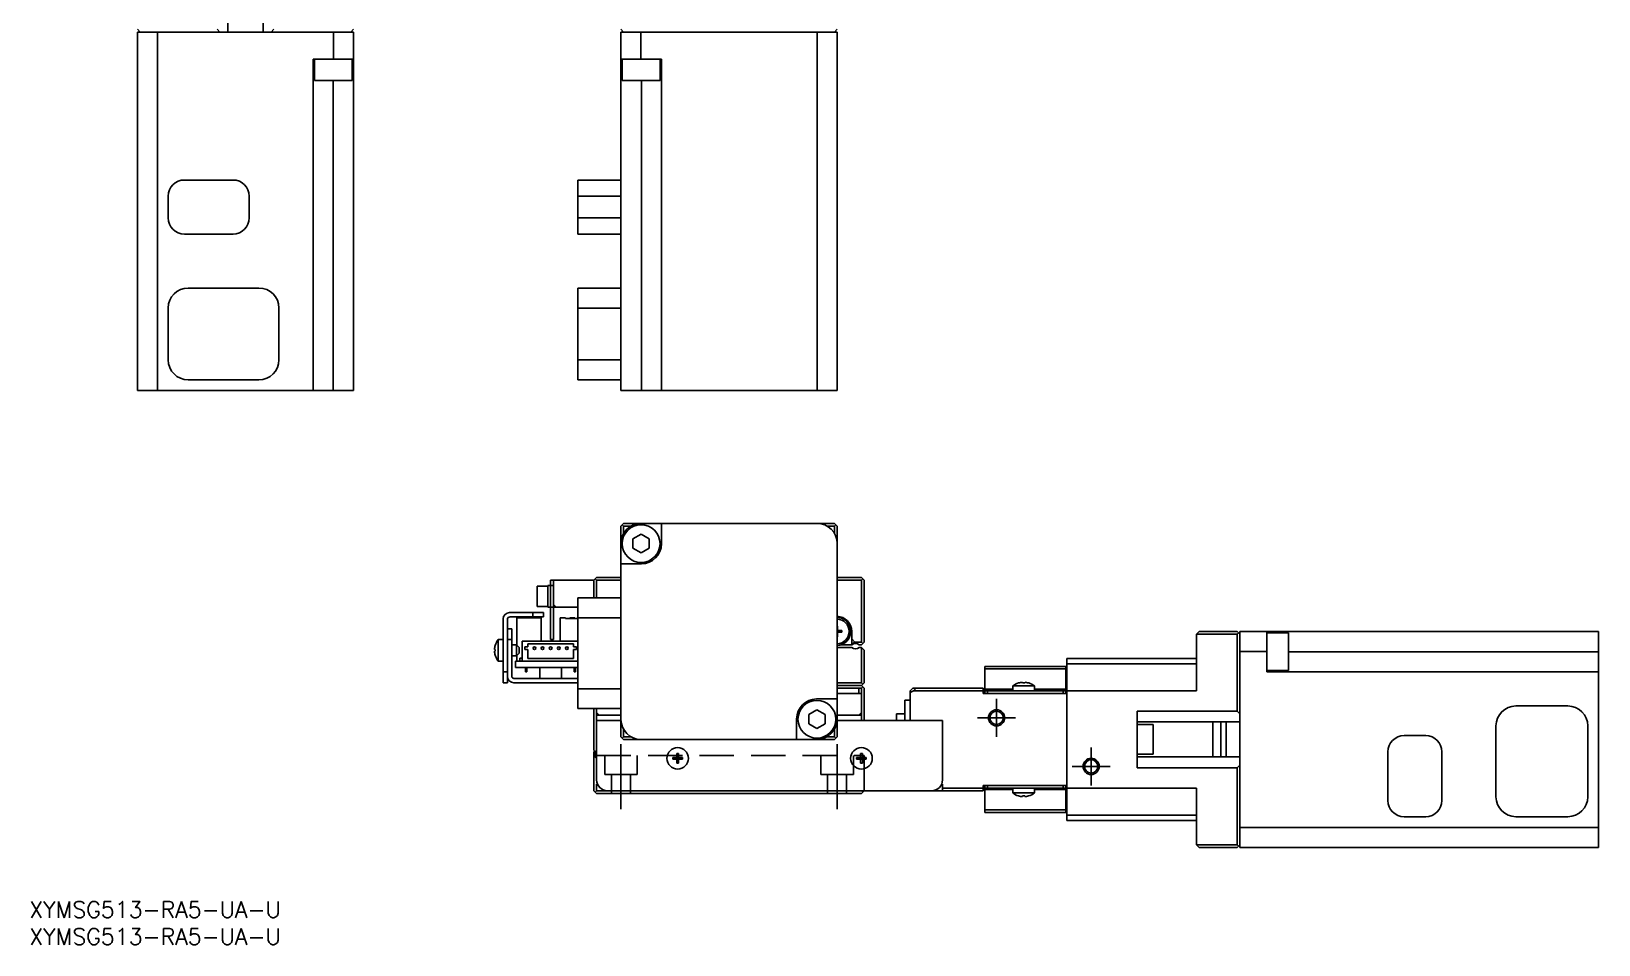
# Model space of a CAD drawing. Extents: x 0 to 616, y -8 to 372.
# Drawn here: x 0.4 to 290.4, y -8 to 161.1 of the extents above; entities that cross this region are included whole.
import ezdxf

# ---------------------------------------------------------------- set-up
doc = ezdxf.new("R2010")
doc.units = 0
doc.header["$LTSCALE"] = 0.5
doc.linetypes.add('CENTER', pattern=[50.8, 31.75, -6.35, 6.35, -6.35])
doc.linetypes.add('DASHED', pattern=[19.05, 12.7, -6.35])
for name, color, linetype in [('MSM_CENTER', 1, 'CENTER'), ('MSM_CONTINUOUS', 7, 'CONTINUOUS'), ('MSM_DASHED', 4, 'DASHED'), ('MSM_NARROW', 5, 'CONTINUOUS'), ('MSM_PART_NUMBER', 7, 'CONTINUOUS')]:
    doc.layers.add(name, color=color, linetype=linetype)
doc.styles.get("Standard").update_dxf_attribs({"font": 'txt.shx', "height": 1, "bigfont": 'bigfont.shx'})

# ---------------------------------------------------------------- blocks, each defined once
blk = doc.blocks.new('*U2')
at = {"layer": 'MSM_PART_NUMBER'}
blk.add_text('XYMSG513-RA5-UA-U', height=3, dxfattribs=at).set_placement((0, -3))
blk = doc.blocks.new('*U3')
at = {"layer": 'MSM_PART_NUMBER'}
blk.add_text('XYMSG513-RA5-UA-U', height=3, dxfattribs=at).set_placement((0, -8))

msp = doc.modelspace()

# ---------------------------------------------------------------- linework, layer by layer
at = {"layer": 'MSM_CENTER'}
for p, q in [((178.97, 37.5), (178.97, 30.5)), ((175.47, 34), (182.47, 34)), ((109.47, 29.12), (109.47, 17.08)), ((149.47, 17.08), (149.47, 29.12)), ((196.47, 28.5), (196.47, 21.5)), ((192.97, 25), (199.97, 25))]:
    msp.add_line(p, q, dxfattribs=at)
at = {"layer": 'MSM_CONTINUOUS'}
for p, q in [((36.75, 179.98), (36.75, 160.98)), ((43.25, 160.98), (43.25, 179.98)), ((20, 161.48), (20.5, 160.98)), ((20, 94.58), (20, 160.98)), ((20, 160.98), (60, 160.98)), ((23.7, 160.98), (23.7, 94.58)), ((34.75, 161.48), (35.25, 160.98)), ((44.75, 160.98), (45.25, 161.48)), ((56.3, 155.98), (56.3, 160.98)), ((60, 161.48), (59.5, 160.98)), ((60, 94.58), (60, 160.98)), ((109.47, 161.48), (109.97, 160.98)), ((109.47, 160.98), (149.47, 160.98)), ((109.47, 94.58), (109.47, 160.98)), ((113.17, 160.98), (113.17, 155.98)), ((145.77, 94.58), (145.77, 160.98)), ((148.97, 160.98), (149.47, 161.48)), ((149.47, 160.98), (149.47, 94.58)), ((60, 155.98), (52.51, 155.98)), ((52.51, 94.58), (52.51, 155.98)), ((52.76, 155.98), (52.76, 151.98)), ((59.76, 151.98), (59.76, 155.98)), ((109.47, 155.98), (116.96, 155.98)), ((109.7, 155.98), (109.7, 151.98)), ((116.7, 151.98), (116.7, 155.98)), ((116.96, 94.58), (116.96, 155.98)), ((52.76, 151.98), (59.76, 151.98)), ((56.21, 151.98), (56.21, 94.58)), ((109.7, 151.98), (116.7, 151.98)), ((113.26, 94.58), (113.26, 151.98)), ((37.7, 133.58), (28.7, 133.58)), ((101.47, 123.58), (101.47, 133.58)), ((101.47, 133.58), (109.47, 133.58)), ((25.7, 130.58), (25.7, 126.58)), ((40.7, 126.58), (40.7, 130.58)), ((109.47, 130.58), (101.47, 130.58)), ((101.47, 126.58), (109.47, 126.58)), ((28.7, 123.58), (37.7, 123.58)), ((109.47, 123.58), (101.47, 123.58)), ((29.4, 113.58), (42.5, 113.58)), ((101.47, 96.58), (101.47, 113.58)), ((101.47, 113.58), (109.47, 113.58)), ((25.7, 100.28), (25.7, 109.88)), ((46.2, 109.88), (46.2, 100.28)), ((109.47, 109.88), (101.47, 109.88)), ((101.47, 100.28), (109.47, 100.28)), ((42.5, 96.58), (29.4, 96.58)), ((109.47, 96.58), (101.47, 96.58)), ((60, 94.58), (20, 94.58)), ((109.47, 94.58), (149.47, 94.58)), ((109.47, 69.5), (109.97, 70)), ((109.72, 69.75), (109.97, 69.5)), ((109.97, 70), (148.97, 70)), ((116.96, 66.21), (116.96, 70)), ((148.97, 70), (149.47, 69.5)), ((148.97, 69.5), (149.22, 69.75)), ((109.47, 30.5), (109.47, 69.5)), ((109.97, 69.5), (109.97, 68.16)), ((111.31, 69.5), (109.97, 69.5)), ((111.7, 67.13), (113.2, 68)), ((111.7, 65.4), (111.7, 67.13)), ((113.2, 68), (114.7, 67.13)), ((114.7, 67.13), (114.7, 65.4)), ((148.97, 69.5), (147.63, 69.5)), ((148.97, 68.16), (148.97, 69.5)), ((149.47, 69.5), (149.47, 30.5)), ((113.2, 64.53), (111.7, 65.4)), ((114.7, 65.4), (113.2, 64.53)), ((109.47, 62.51), (113.26, 62.51)), ((93.97, 58.4), (93.97, 54.6)), ((95.97, 58.4), (93.97, 58.4)), ((95.97, 54.5), (95.97, 58.5)), ((96.97, 58.5), (95.97, 58.5)), ((96.47, 58.5), (96.47, 59.5)), ((96.47, 59.5), (104.47, 59.5)), ((96.47, 58.5), (96.47, 48.5)), ((96.97, 48.5), (96.97, 59.5)), ((104.97, 60), (104.47, 59.5)), ((104.47, 56.2), (104.47, 59.5)), ((104.97, 59.5), (104.72, 59.75)), ((104.97, 60), (109.47, 60)), ((109.47, 59.5), (104.97, 59.5)), ((104.97, 59.5), (104.97, 56.2)), ((149.47, 60), (153.97, 60)), ((153.97, 59.5), (149.47, 59.5)), ((153.97, 60), (154.47, 59.5)), ((154.22, 59.75), (153.97, 59.5)), ((153.97, 48), (153.97, 59.5)), ((154.47, 59.5), (154.47, 48)), ((101.47, 35.7), (101.47, 56.2)), ((101.47, 56.2), (109.47, 56.2)), ((87.67, 40.5), (87.67, 52.3)), ((88.47, 52.2), (88.47, 40.5)), ((88.87, 53.5), (95.17, 53.5)), ((95.17, 52.7), (88.97, 52.7)), ((90.22, 47.45), (90.22, 52.5)), ((90.22, 52.5), (94.72, 52.5)), ((93.17, 52.7), (93.17, 53.5)), ((93.97, 54.6), (95.97, 54.6)), ((94.72, 52.5), (94.72, 48.2)), ((95.17, 53.5), (95.17, 52.7)), ((95.97, 54.5), (101.47, 54.5)), ((97.47, 54.5), (96.97, 55)), ((98.22, 48.2), (98.22, 52.5)), ((98.22, 52.5), (99.22, 52.5)), ((99.22, 52.5), (99.22, 52.4)), ((101.47, 52.4), (99.22, 52.4)), ((100.02, 52.4), (100.02, 52.5)), ((100.92, 52.5), (100.02, 52.5)), ((100.39, 52.4), (100.39, 52.5)), ((100.54, 52.4), (100.54, 52.5)), ((100.92, 52.4), (100.92, 52.5)), ((109.47, 52.5), (101.47, 52.5)), ((88.47, 50.5), (89.27, 50.5)), ((89.27, 41.7), (89.27, 50.5)), ((149.47, 51), (149.51, 51)), ((149.51, 50.47), (149.47, 50.46)), ((149.51, 49.53), (149.47, 49.54)), ((149.51, 50.2), (149.51, 51)), ((149.51, 49), (149.51, 49.8)), ((150.37, 50.14), (149.57, 50.14)), ((150.37, 49.86), (149.57, 49.86)), ((149.84, 49.86), (149.84, 50.14)), ((150.37, 49.86), (150.37, 50.14)), ((152.17, 47.5), (152.17, 50)), ((216.47, 50), (215.97, 49.5)), ((223.47, 49.5), (215.97, 49.5)), ((215.97, 39), (215.97, 49.5)), ((216.47, 50), (223.47, 50)), ((223.97, 49.5), (223.47, 50)), ((223.47, 49.5), (223.72, 49.75)), ((223.47, 35.25), (223.47, 49.5)), ((223.97, 10), (223.97, 50)), ((223.97, 50), (290.37, 50)), ((228.97, 50), (228.97, 42.51)), ((232.97, 49.76), (228.97, 49.76)), ((232.97, 42.76), (232.97, 49.76)), ((290.37, 50), (290.37, 10)), ((86.08, 46.68), (86.2, 46.68)), ((86.19, 47.39), (86.2, 47.39)), ((86.2, 46.68), (86.2, 46.32)), ((86.77, 44.5), (86.77, 48.5)), ((87.67, 48.5), (86.77, 48.5)), ((89.27, 48.5), (88.47, 48.5)), ((90.17, 47.5), (89.27, 47.5)), ((90.17, 45.5), (90.17, 47.5)), ((90.37, 47.3), (90.17, 47.5)), ((90.67, 47), (90.37, 47.3)), ((90.67, 47), (90.67, 46)), ((91.22, 48.2), (91.22, 44.5)), ((91.22, 48.2), (101.47, 48.2)), ((91.72, 46.65), (91.72, 47.15)), ((91.72, 47.15), (92.22, 47.15)), ((92.22, 46.65), (91.72, 46.65)), ((92.22, 47.15), (92.22, 47.7)), ((92.22, 47.7), (100.72, 47.7)), ((92.22, 45), (92.22, 46.65)), ((96.97, 48.5), (96.47, 48.5)), ((100.72, 47.7), (100.72, 47.15)), ((100.72, 47.15), (101.22, 47.15)), ((100.72, 46.65), (100.72, 45)), ((101.22, 46.65), (100.72, 46.65)), ((101.22, 47.15), (101.22, 46.65)), ((149.47, 49), (149.51, 49)), ((149.47, 47), (152.21, 47)), ((150.08, 47.5), (152.21, 47.5)), ((152.77, 48), (152.17, 48.6)), ((152.17, 47.58), (152.77, 48)), ((152.77, 48), (153.97, 48)), ((153.97, 47.5), (153.53, 47.5)), ((153.53, 47), (153.97, 47)), ((153.97, 48), (154.22, 47.75)), ((154.47, 48), (153.97, 47.5)), ((153.97, 40.5), (153.97, 47)), ((153.97, 47), (154.47, 46.5)), ((154.47, 46.5), (154.47, 40.5)), ((86.2, 46.32), (86.08, 46.32)), ((86.2, 45.61), (86.19, 45.61)), ((86.77, 44.5), (87.67, 44.5)), ((89.27, 45.5), (90.17, 45.5)), ((89.97, 43.3), (89.97, 44.5)), ((101.47, 44.5), (89.97, 44.5)), ((90.17, 45.5), (90.37, 45.7)), ((90.22, 44.5), (90.22, 45.55)), ((90.37, 45.7), (90.67, 46)), ((90.76, 44.5), (90.76, 45.05)), ((90.76, 45.05), (91.22, 45.05)), ((100.72, 45), (92.22, 45)), ((176.77, 38.5), (176.77, 43.5)), ((176.77, 43.5), (191.77, 43.5)), ((191.77, 43.5), (191.77, 38.5)), ((191.97, 45), (215.97, 45)), ((191.97, 15), (191.97, 45)), ((191.97, 44), (215.97, 44)), ((228.97, 46.3), (223.97, 46.3)), ((232.97, 46.21), (290.37, 46.21)), ((87.67, 42.5), (88.47, 42.5)), ((101.47, 41.3), (89.67, 41.3)), ((101.47, 43.3), (89.97, 43.3)), ((91.84, 43.3), (91.84, 42.5)), ((91.84, 42.5), (92.09, 42.5)), ((92.09, 43.3), (92.09, 42.5)), ((94.47, 43.3), (94.47, 41.3)), ((98.47, 41.3), (98.47, 43.3)), ((100.84, 43.3), (100.84, 42.5)), ((100.84, 42.5), (101.09, 42.5)), ((101.09, 43.3), (101.09, 42.5)), ((191.77, 43.06), (176.77, 43.06)), ((228.97, 42.76), (232.97, 42.76)), ((290.37, 42.51), (228.97, 42.51)), ((88.47, 40.5), (87.67, 40.5)), ((89.67, 40.5), (101.47, 40.5)), ((101.47, 39.4), (109.47, 39.4)), ((149.47, 40.5), (153.97, 40.5)), ((153.97, 40), (149.47, 40)), ((149.47, 39.5), (153.97, 39.5)), ((153.97, 38.5), (149.47, 38.5)), ((153.47, 38.5), (153.47, 39.5)), ((153.97, 40.5), (154.22, 40.25)), ((154.47, 40.5), (153.97, 40)), ((154.47, 39.5), (153.97, 40)), ((154.22, 39.75), (153.97, 39.5)), ((153.97, 33.5), (153.97, 39.5)), ((154.47, 39.5), (154.47, 33.5)), ((162.97, 39), (163.47, 39.5)), ((162.97, 39), (162.97, 33.5)), ((163.58, 39), (162.97, 38.69)), ((163.47, 39.5), (176.47, 39.5)), ((164.08, 39.5), (163.58, 39)), ((176.47, 39), (163.58, 39)), ((176.47, 39.5), (176.47, 38.5)), ((176.47, 38.5), (191.97, 38.5)), ((176.77, 39.29), (181.97, 39.29)), ((176.77, 39), (191.77, 39)), ((177.27, 39), (177.27, 38.5)), ((185.97, 39.9), (181.97, 39.9)), ((181.97, 39.9), (181.97, 39)), ((183.04, 40.46), (183.02, 40.46)), ((183.77, 40.46), (183.77, 40.59)), ((184.17, 40.46), (183.77, 40.46)), ((184.17, 40.59), (184.17, 40.46)), ((184.92, 40.46), (184.9, 40.46)), ((185.97, 39), (185.97, 39.9)), ((185.97, 39.29), (191.77, 39.29)), ((191.27, 38.5), (191.27, 39)), ((191.97, 39), (215.97, 39)), ((109.47, 35.7), (101.47, 35.7)), ((104.47, 28), (104.47, 35.7)), ((104.97, 22.5), (104.97, 35.7)), ((105.47, 34.5), (104.97, 35)), ((144.23, 34.6), (145.73, 35.47)), ((149.47, 37.49), (145.68, 37.49)), ((145.73, 35.47), (147.23, 34.6)), ((153.97, 35), (153.47, 34.5)), ((161.97, 37.25), (161.97, 33.5)), ((162.97, 37.25), (161.97, 37.25)), ((204.97, 24.75), (204.97, 35.25)), ((204.97, 35.25), (223.47, 35.25)), ((223.97, 34.75), (223.47, 35.25)), ((275.07, 36.2), (284.67, 36.2)), ((104.97, 34.5), (109.47, 34.5)), ((104.97, 33.5), (109.47, 33.5)), ((141.98, 33.79), (141.98, 30)), ((144.23, 32.87), (144.23, 34.6)), ((145.73, 32), (144.23, 32.87)), ((147.23, 32.87), (145.73, 32)), ((147.23, 34.6), (147.23, 32.87)), ((153.97, 34.5), (149.47, 34.5)), ((149.47, 33.5), (168.97, 33.5)), ((160.47, 33.5), (160.47, 34.75)), ((161.97, 34.75), (160.47, 34.75)), ((168.97, 22.5), (168.97, 33.5)), ((223.97, 33.25), (204.97, 33.25)), ((207.97, 32.75), (204.97, 32.75)), ((207.97, 27.25), (207.97, 32.75)), ((218.97, 33.25), (218.97, 26.75)), ((220.47, 26.75), (220.47, 33.25)), ((221.47, 26.75), (221.47, 33.25)), ((271.37, 19.4), (271.37, 32.5)), ((288.37, 32.5), (288.37, 19.4)), ((109.97, 30), (109.47, 30.5)), ((109.72, 30.25), (109.97, 30.5)), ((109.97, 31.84), (109.97, 30.5)), ((109.97, 30.5), (111.31, 30.5)), ((148.97, 30), (109.97, 30)), ((147.63, 30.5), (148.97, 30.5)), ((148.97, 30.5), (148.97, 31.84)), ((149.47, 30.5), (148.97, 30)), ((149.22, 30.25), (148.97, 30.5)), ((258.37, 30.7), (254.37, 30.7)), ((104.47, 28), (104.97, 27.5)), ((104.47, 27.7), (104.57, 27.8)), ((104.47, 20.5), (104.47, 27.7)), ((104.47, 27.2), (104.97, 27.2)), ((104.47, 27), (104.97, 26.5)), ((104.47, 27), (104.97, 27)), ((104.57, 27.7), (104.57, 27.9)), ((104.72, 27.75), (104.97, 28)), ((104.87, 27.6), (104.87, 27.4)), ((104.87, 27.4), (104.97, 27.4)), ((119.08, 26.68), (119.79, 26.68)), ((119.08, 26.32), (119.08, 26.68)), ((119.79, 26.32), (119.08, 26.32)), ((119.79, 27.39), (120.15, 27.39)), ((119.79, 26.68), (119.79, 27.39)), ((119.8, 26.67), (119.79, 26.68)), ((119.8, 26.33), (119.79, 26.32)), ((119.79, 25.61), (119.79, 26.32)), ((119.8, 26.33), (119.8, 26.67)), ((119.8, 26.67), (120.14, 26.67)), ((120.14, 26.33), (119.8, 26.33)), ((120.14, 26.67), (120.15, 26.68)), ((120.14, 26.67), (120.14, 26.33)), ((120.14, 26.33), (120.15, 26.32)), ((120.15, 27.39), (120.15, 26.68)), ((120.15, 26.68), (120.85, 26.68)), ((120.15, 26.32), (120.15, 25.61)), ((120.85, 26.32), (120.15, 26.32)), ((120.85, 26.68), (120.85, 26.32)), ((153.08, 26.32), (153.08, 26.68)), ((153.08, 26.68), (153.79, 26.68)), ((153.79, 26.32), (153.08, 26.32)), ((153.79, 27.39), (154.15, 27.39)), ((153.79, 26.68), (153.79, 27.39)), ((153.8, 26.67), (153.79, 26.68)), ((153.8, 26.33), (153.79, 26.32)), ((153.79, 25.61), (153.79, 26.32)), ((153.8, 26.33), (153.8, 26.67)), ((153.8, 26.67), (154.14, 26.67)), ((154.14, 26.33), (153.8, 26.33)), ((154.14, 26.67), (154.15, 26.68)), ((154.14, 26.67), (154.14, 26.33)), ((154.14, 26.33), (154.15, 26.32)), ((154.15, 27.39), (154.15, 26.68)), ((154.15, 26.68), (154.85, 26.68)), ((154.15, 26.32), (154.15, 25.61)), ((154.85, 26.32), (154.15, 26.32)), ((154.85, 26.68), (154.85, 26.32)), ((204.97, 27.25), (207.97, 27.25)), ((204.97, 26.75), (223.97, 26.75)), ((251.37, 27.7), (251.37, 18.7)), ((261.37, 18.7), (261.37, 27.7)), ((120.15, 25.61), (119.79, 25.61)), ((154.15, 25.61), (153.79, 25.61)), ((223.47, 24.75), (204.97, 24.75)), ((223.47, 24.75), (223.97, 25.25)), ((223.47, 10.5), (223.47, 24.75)), ((104.47, 20.5), (104.97, 20)), ((104.97, 20.5), (104.72, 20.25)), ((104.97, 20.5), (104.97, 21.7)), ((104.97, 21.7), (105.14, 21.7)), ((176.47, 20.5), (104.97, 20.5)), ((154.22, 20.25), (153.97, 20.5)), ((153.97, 20), (154.47, 20.5)), ((168.8, 21.7), (168.97, 21.7)), ((168.97, 21.7), (168.97, 20.5)), ((168.97, 21), (176.47, 21)), ((176.47, 21.5), (191.97, 21.5)), ((176.47, 21.5), (176.47, 20.5)), ((176.77, 16.5), (176.77, 21.5)), ((191.77, 21), (176.77, 21)), ((181.97, 20.71), (176.77, 20.71)), ((177.27, 21.5), (177.27, 21)), ((181.97, 21), (181.97, 20.1)), ((185.97, 20.1), (185.97, 21)), ((191.77, 20.71), (185.97, 20.71)), ((191.27, 21), (191.27, 21.5)), ((191.77, 21.5), (191.77, 16.5)), ((191.97, 21), (215.97, 21)), ((215.97, 21), (215.97, 10.5)), ((153.97, 20), (104.97, 20)), ((181.97, 20.1), (185.97, 20.1)), ((183.02, 19.54), (183.04, 19.54)), ((183.77, 19.54), (184.17, 19.54)), ((183.77, 19.41), (183.77, 19.54)), ((184.17, 19.54), (184.17, 19.41)), ((184.9, 19.54), (184.92, 19.54)), ((176.77, 16.94), (191.77, 16.94)), ((191.77, 16.5), (176.77, 16.5)), ((215.97, 16), (191.97, 16)), ((191.97, 15), (215.97, 15)), ((254.37, 15.7), (258.37, 15.7)), ((284.67, 15.7), (275.07, 15.7)), ((223.97, 13.7), (290.37, 13.7)), ((215.97, 10.5), (223.47, 10.5)), ((215.97, 10.5), (216.47, 10)), ((223.47, 10), (216.47, 10)), ((223.72, 10.25), (223.47, 10.5)), ((223.47, 10), (223.97, 10.5)), ((290.37, 10), (223.97, 10))]:
    msp.add_line(p, q, dxfattribs=at)
for centre, radius in [((113.2, 66.26), 3.5), ((93.47, 46.9), 0.25), ((94.97, 46.9), 0.25), ((96.47, 46.9), 0.25), ((97.97, 46.9), 0.25), ((99.47, 46.9), 0.25), ((145.73, 33.74), 3.5), ((178.97, 34), 1.23), ((119.97, 26.5), 2), ((153.97, 26.5), 2), ((196.47, 25), 1.23)]:
    msp.add_circle(centre, radius, dxfattribs=at)
for centre, radius, start, end in [((28.7, 130.58), 3, 90, 180), ((37.7, 130.58), 3, 0, 90), ((28.7, 126.58), 3, 180, 270), ((37.7, 126.58), 3, 270, 0), ((29.4, 109.88), 3.7, 90, 180), ((42.5, 109.88), 3.7, 0, 90), ((29.4, 100.28), 3.7, 180, 270), ((42.5, 100.28), 3.7, 270, 0), ((113.17, 66.3), 3.7, 90, 180), ((145.77, 66.3), 3.7, 0, 90), ((113.26, 66.21), 3.7, 270, 0), ((88.87, 52.3), 1.2, 90, 180), ((88.97, 52.2), 0.5, 90, 180), ((149.37, 50), 2.8, 0, 87.9533), ((149.37, 50), 2.6, 272.2042, 87.7957), ((149.37, 50), 2.3, 272.4919, 87.5081), ((149.57, 50.2), 0.06, 180, 270), ((149.57, 49.8), 0.06, 90, 180), ((89.27, 46.5), 3.19, 163.8933, 176.7703), ((89.27, 46.5), 3.2, 141.3178, 163.8775), ((152.87, 46.75), 1, 48.5904, 131.4096), ((152.87, 47.75), 1, 228.5904, 311.4096), ((89.27, 46.5), 3.19, 183.2297, 196.1067), ((89.27, 46.5), 3.2, 196.1225, 218.6822), ((89.67, 41.7), 1.2, 180, 270), ((89.67, 41.7), 0.4, 180, 270), ((183.97, 37.4), 3.2, 107.27, 128.6822), ((183.97, 37.4), 3.19, 93.5903, 106.9053), ((183.97, 37.4), 3.19, 73.0947, 86.4097), ((183.97, 37.4), 3.2, 51.3178, 72.73), ((145.68, 33.79), 3.7, 90, 180), ((275.07, 32.5), 3.7, 90, 180), ((284.67, 32.5), 3.7, 0, 90), ((113.17, 33.7), 3.7, 180, 270), ((145.77, 33.7), 3.7, 270, 0), ((254.37, 27.7), 3, 90, 180), ((258.37, 27.7), 3, 0, 90), ((104.87, 27.7), 0.3, 180, 270), ((106.97, 22.5), 2, 180, 270), ((166.97, 22.5), 2, 270, 0), ((183.97, 22.6), 3.2, 231.3178, 252.73), ((183.97, 22.6), 3.19, 253.0947, 266.4097), ((183.97, 22.6), 3.19, 273.5903, 286.9053), ((183.97, 22.6), 3.2, 287.27, 308.6822), ((254.37, 18.7), 3, 180, 270), ((258.37, 18.7), 3, 270, 0), ((275.07, 19.4), 3.7, 180, 270), ((284.67, 19.4), 3.7, 270, 0)]:
    msp.add_arc(centre, radius, start, end, dxfattribs=at)
at = {"layer": 'MSM_DASHED'}
for p, q in [((104.97, 27), (154.47, 27)), ((106.47, 27), (106.47, 23.5)), ((112.47, 27), (112.47, 23.5)), ((146.47, 27), (146.47, 23.5)), ((152.47, 23.5), (152.47, 27)), ((154.47, 27), (154.47, 20.5)), ((106.47, 23.5), (112.47, 23.5)), ((107.72, 23.5), (107.72, 20)), ((111.22, 20), (111.22, 23.5)), ((146.47, 23.5), (152.47, 23.5)), ((147.72, 23.5), (147.72, 20)), ((151.22, 20), (151.22, 23.5))]:
    msp.add_line(p, q, dxfattribs=at)
at = {"layer": 'MSM_NARROW'}
for centre in [(178.97, 34), (196.47, 25)]:
    msp.add_circle(centre, 1.5, dxfattribs=at)

# ---------------------------------------------------------------- block references
at = {"layer": 'MSM_CONTINUOUS'}
for name in ['*U2', '*U3']:
    msp.add_blockref(name, (0, 0), dxfattribs=at)

doc.saveas('drawing.dxf')
